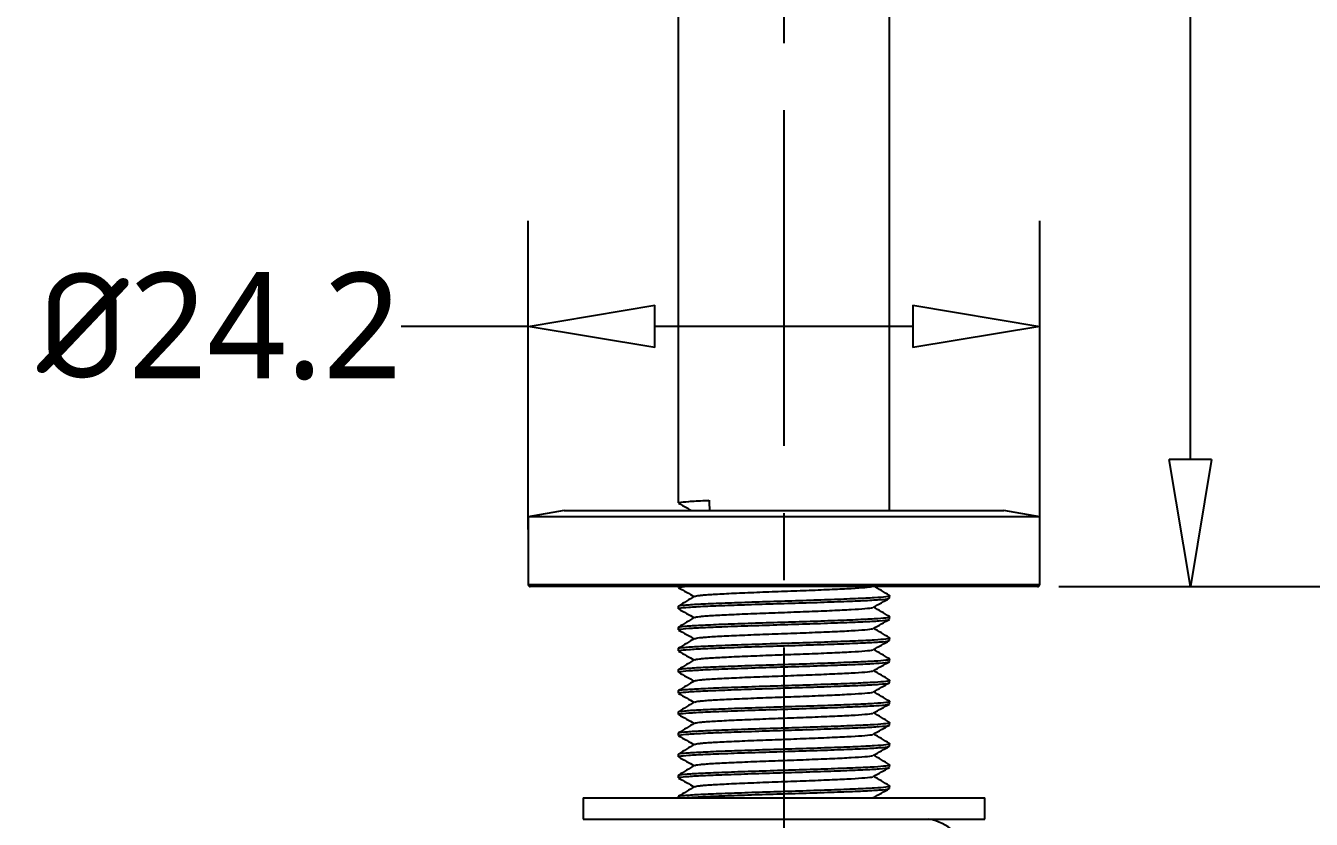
# Model space of a CAD drawing. Header units: millimetres. Extents: x 1036 to 1701, y -23 to 446.
# Drawn here: x 1159.7 to 1220.5, y 99.7 to 137.2 of the extents above; entities that cross this region are included whole.
import ezdxf

# ---------------------------------------------------------------- set-up
doc = ezdxf.new("R2010")
doc.units = ezdxf.units.MM
doc.linetypes.add('CENTER', pattern=[50.8, 31.75, -6.35, 6.35, -6.35])
doc.layers.get('0').update_dxf_attribs({"color": 8, "lineweight": 30})
doc.layers.get('Defpoints').update_dxf_attribs({"color": 6, "lineweight": 9})
for name, color, linetype, lineweight in [('CenterLine', 1, 'CENTER', 9), ('Dimension', 136, 'Continuous', 9), ('SolidLine', 7, 'Continuous', 30)]:
    doc.layers.add(name, color=color, linetype=linetype, lineweight=lineweight)
doc.styles.get("Standard").update_dxf_attribs({"font": ''})
doc.styles.get('Standard').set_extended_font_data('Microsoft YaHei Light')
doc.dimstyles.new('DENGTECx1.5', dxfattribs={"dimtxt": 5, "dimasz": 6, "dimexe": 5, "dimexo": 1, "dimgap": 0.5, "dimtad": 0, "dimdec": 1, "dimzin": 0, "dimdsep": 46, "dimtxsty": 'Standard', "dimblk": 'CLOSEDBLANK', "dimcen": 1, "dimadec": 0, "dimazin": 3, "dimtfac": 1, "dimtdec": 1, "dimtofl": 0, "dimtmove": 0, "dimatfit": 3, "dimldrblk": 'CLOSEDBLANK', "dimfxl": 1, "dimtolj": 1, "dimtzin": 0, "dimarcsym": 0})

# ---------------------------------------------------------------- blocks, each defined once
blk = doc.blocks.new('_ClosedBlank')
at = {"color": 0, "linetype": 'ByBlock', "lineweight": -2}
for p, q in [((-1, 0.167), (0, 0)), ((-1, 0.167), (-1, -0.167)), ((0, 0), (-1, -0.167))]:
    blk.add_line(p, q, dxfattribs=at)
blk = doc.blocks.new('*D20')
at = {"layer": 'Defpoints', "color": 0, "lineweight": -3}
for p in [(1198.049, 365.267), (1214.778, 365.267), (1207.549, 110.677)]:
    blk.add_point(p, dxfattribs=at)
at = {"layer": 'Dimension', "color": 0, "lineweight": -2}
for p, q in [((1199.049, 365.267), (1219.778, 365.267)), ((1214.778, 359.267), (1214.778, 246.361)), ((1214.778, 116.677), (1214.778, 229.583)), ((1208.549, 110.677), (1219.778, 110.677))]:
    blk.add_line(p, q, dxfattribs=at)
at = {"layer": 'Dimension', "color": 0, "lineweight": -2, "xscale": 6, "yscale": 6, "zscale": 6}
for p, rotation in [((1214.778, 365.267), 90), ((1214.778, 110.677), 270)]:
    blk.add_blockref('_ClosedBlank', p, dxfattribs=dict(at, rotation=rotation))
at = {"layer": 'Dimension', "color": 0, "lineweight": -3, "insert": (1214.778, 237.972), "char_height": 5, "attachment_point": 5, "rotation": 90}
blk.add_mtext('\\A1;254.6', dxfattribs=at)
blk = doc.blocks.new('*D21')
at = {"layer": 'Defpoints', "color": 0, "lineweight": -3}
for p in [(1202.599, 407.877), (1207.549, 110.677), (1245.415, 110.677)]:
    blk.add_point(p, dxfattribs=at)
at = {"layer": 'Dimension', "color": 0, "lineweight": -2}
for p, q in [((1203.599, 407.877), (1250.415, 407.877)), ((1245.415, 401.877), (1245.415, 267.444)), ((1245.415, 116.677), (1245.415, 251.111)), ((1208.549, 110.677), (1250.415, 110.677))]:
    blk.add_line(p, q, dxfattribs=at)
at = {"layer": 'Dimension', "color": 0, "lineweight": -2, "xscale": 6, "yscale": 6, "zscale": 6}
for p, rotation in [((1245.415, 407.877), 90), ((1245.415, 110.677), 270)]:
    blk.add_blockref('_ClosedBlank', p, dxfattribs=dict(at, rotation=rotation))
at = {"layer": 'Dimension', "color": 0, "lineweight": -3, "insert": (1245.415, 259.277), "char_height": 5, "attachment_point": 5, "rotation": 90}
blk.add_mtext('\\A1;297.2', dxfattribs=at)
blk = doc.blocks.new('*D22')
at = {"layer": 'Defpoints', "color": 0, "lineweight": -3}
for p in [(1195.549, 391.377), (1207.549, 110.677), (1229.259, 110.677)]:
    blk.add_point(p, dxfattribs=at)
at = {"layer": 'Dimension', "color": 0, "lineweight": -2}
for p, q in [((1196.549, 391.377), (1234.259, 391.377)), ((1229.259, 385.377), (1229.259, 259.326)), ((1229.259, 116.677), (1229.259, 242.729)), ((1208.549, 110.677), (1234.259, 110.677))]:
    blk.add_line(p, q, dxfattribs=at)
at = {"layer": 'Dimension', "color": 0, "lineweight": -2, "xscale": 6, "yscale": 6, "zscale": 6}
for p, rotation in [((1229.259, 391.377), 90), ((1229.259, 110.677), 270)]:
    blk.add_blockref('_ClosedBlank', p, dxfattribs=dict(at, rotation=rotation))
at = {"layer": 'Dimension', "color": 0, "lineweight": -3, "insert": (1229.259, 251.027), "char_height": 5, "attachment_point": 5, "rotation": 90}
blk.add_mtext('\\A1;280.7', dxfattribs=at)
blk = doc.blocks.new('*D25')
at = {"layer": 'Defpoints', "color": 0, "lineweight": -3}
for p in [(1202.599, 407.877), (1259.053, 407.877), (1200.442, 84.277)]:
    blk.add_point(p, dxfattribs=at)
at = {"layer": 'Dimension', "color": 0, "lineweight": -2}
for p, q in [((1203.599, 407.877), (1264.053, 407.877)), ((1259.053, 401.877), (1259.053, 276.876)), ((1259.053, 90.277), (1259.053, 260.275)), ((1201.442, 84.277), (1264.053, 84.277))]:
    blk.add_line(p, q, dxfattribs=at)
at = {"layer": 'Dimension', "color": 0, "lineweight": -2, "xscale": 6, "yscale": 6, "zscale": 6}
for p, rotation in [((1259.053, 407.877), 90), ((1259.053, 84.277), 270)]:
    blk.add_blockref('_ClosedBlank', p, dxfattribs=dict(at, rotation=rotation))
at = {"layer": 'Dimension', "color": 0, "lineweight": -3, "insert": (1259.053, 268.575), "char_height": 5, "attachment_point": 5, "rotation": 90}
blk.add_mtext('\\A1;323.6', dxfattribs=at)
blk = doc.blocks.new('*D26')
at = {"layer": 'Defpoints', "color": 0, "lineweight": -3}
for p in [(1207.649, 122.974), (1183.449, 112.377), (1207.649, 112.377)]:
    blk.add_point(p, dxfattribs=at)
at = {"layer": 'Dimension', "color": 0, "lineweight": -2}
for p, q in [((1183.449, 113.377), (1183.449, 127.974)), ((1207.649, 113.377), (1207.649, 127.974)), ((1183.449, 122.974), (1177.449, 122.974)), ((1201.649, 122.974), (1189.449, 122.974))]:
    blk.add_line(p, q, dxfattribs=at)
at = {"layer": 'Dimension', "color": 0, "lineweight": -2, "xscale": 6, "yscale": 6, "zscale": 6, "rotation": 180}
blk.add_blockref('_ClosedBlank', (1183.449, 122.974), dxfattribs=at)
at = {"layer": 'Dimension', "color": 0, "lineweight": -2, "xscale": 6, "yscale": 6, "zscale": 6}
blk.add_blockref('_ClosedBlank', (1207.649, 122.974), dxfattribs=at)
at = {"layer": 'Dimension', "color": 0, "lineweight": -3, "insert": (1168.84, 122.974), "char_height": 5, "attachment_point": 5}
blk.add_mtext('\\A1;{\\fISOCPEUR|b0|i0|c134|p34;%%C}24.2', dxfattribs=at)

msp = doc.modelspace()

# ---------------------------------------------------------------- linework, layer by layer
at = {"layer": 'CenterLine', "lineweight": -3, "ltscale": 0.5}
msp.add_line((1195.549, 412.599), (1195.549, 80.314), dxfattribs=at)
at = {"layer": 'SolidLine', "color": 0, "linetype": 'Continuous', "lineweight": 25}
for p, q in [((1190.549, 334.277), (1190.549, 114.628)), ((1200.549, 114.277), (1200.549, 334.277)), ((1185.15, 114.277), (1183.449, 113.977)), ((1183.449, 113.977), (1183.449, 110.777)), ((1207.649, 113.977), (1183.449, 113.977)), ((1185.15, 114.277), (1205.947, 114.277)), ((1207.649, 113.977), (1205.947, 114.277)), ((1207.649, 110.777), (1207.649, 113.977)), ((1183.449, 110.777), (1207.649, 110.777)), ((1199.799, 110.696), (1199.799, 110.707)), ((1207.549, 110.677), (1183.549, 110.677)), ((1190.549, 110.677), (1190.549, 110.628)), ((1200.549, 110.128), (1200.549, 110.245)), ((1190.549, 109.745), (1190.549, 109.628)), ((1200.549, 109.128), (1200.549, 109.245)), ((1190.549, 108.745), (1190.549, 108.628)), ((1190.549, 107.745), (1190.549, 107.628)), ((1200.549, 108.128), (1200.549, 108.245)), ((1200.549, 107.128), (1200.549, 107.245)), ((1190.549, 106.745), (1190.549, 106.628)), ((1200.549, 106.128), (1200.549, 106.245)), ((1190.549, 105.745), (1190.549, 105.628)), ((1200.549, 105.128), (1200.549, 105.245)), ((1190.549, 104.745), (1190.549, 104.628)), ((1200.549, 104.128), (1200.549, 104.245)), ((1190.549, 103.745), (1190.549, 103.628)), ((1200.549, 103.128), (1200.549, 103.245)), ((1190.549, 102.745), (1190.549, 102.628)), ((1200.549, 102.128), (1200.549, 102.245)), ((1190.549, 101.745), (1190.549, 101.628)), ((1200.549, 101.128), (1200.549, 101.245)), ((1186.049, 100.677), (1186.049, 99.677)), ((1186.049, 100.677), (1205.049, 100.677)), ((1190.549, 100.745), (1190.549, 100.677)), ((1205.049, 99.677), (1205.049, 100.677)), ((1186.049, 99.677), (1205.049, 99.677))]:
    msp.add_line(p, q, dxfattribs=at)
for centre, radius, start, end in [((1183.549, 110.777), 0.1, 180, 270), ((1207.549, 110.777), 0.1, 270, 0), ((1201.947, 97.254), 2.467, 48.7917, 79.20648)]:
    msp.add_arc(centre, radius, start, end, dxfattribs=at)
msp.add_ellipse((1195.549, 114.777), major_axis=(-3.537, 157.08), ratio=0.022497, start_param=1.570446, end_param=1.573355, dxfattribs=at)
for points, knots in [([(1190.557, 114.619), (1190.685, 114.548), (1190.89, 114.434), (1191.095, 114.32), (1191.172, 114.277)], [0, 0, 0, 0, 0.622373, 1, 1, 1, 1]), ([(1190.594, 114.628), (1190.59, 114.636), (1190.579, 114.659), (1191, 114.7), (1191.567, 114.733), (1191.953, 114.75), (1192.014, 114.753)], [0, 0, 0, 0, 0.214522, 0.575179, 0.932876, 1, 1, 1, 1]), ([(1200.543, 110.252), (1200.415, 110.329), (1200.167, 110.478), (1199.919, 110.628), (1199.799, 110.7)], [0, 0, 0, 0, 0.514224, 1, 1, 1, 1]), ([(1190.584, 109.745), (1190.573, 109.748), (1190.518, 109.766), (1190.808, 109.8), (1191.45, 109.846), (1192.444, 109.888), (1193.672, 109.934), (1195.05, 109.98), (1196.467, 110.022), (1197.811, 110.069), (1198.977, 110.114), (1199.882, 110.157), (1200.421, 110.203), (1200.6, 110.234), (1200.536, 110.251), (1200.53, 110.252)], [0, 0, 0, 0, 0.021085, 0.10929, 0.198109, 0.284943, 0.373555, 0.46207, 0.548939, 0.637816, 0.725887, 0.813045, 0.902043, 0.989539, 1, 1, 1, 1]), ([(1190.557, 110.619), (1190.685, 110.548), (1190.934, 110.41), (1191.183, 110.271), (1191.304, 110.204)], [0, 0, 0, 0, 0.5121456, 1, 1, 1, 1]), ([(1191.324, 110.216), (1191.197, 110.139), (1190.943, 109.986), (1190.688, 109.832), (1190.561, 109.755)], [0, 0, 0, 0, 0.499966, 1, 1, 1, 1]), ([(1190.594, 110.628), (1190.582, 110.636), (1190.559, 110.652), (1190.751, 110.669), (1190.839, 110.677)], [0, 0, 0, 0, 0.538669, 1, 1, 1, 1]), ([(1190.594, 109.628), (1190.59, 109.636), (1190.579, 109.659), (1190.999, 109.7), (1191.778, 109.745), (1192.867, 109.788), (1194.16, 109.834), (1195.565, 109.878), (1196.969, 109.922), (1198.258, 109.969), (1199.341, 110.011), (1200.112, 110.056), (1200.522, 110.097), (1200.508, 110.119), (1200.502, 110.128)], [0, 0, 0, 0, 0.053656, 0.143862, 0.233328, 0.321767, 0.412113, 0.501005, 0.589965, 0.680303, 0.7687, 0.85822, 0.948403, 1, 1, 1, 1]), ([(1191.328, 110.215), (1191.384, 110.23), (1191.461, 110.25), (1191.835, 110.287), (1192.368, 110.322), (1193.289, 110.365), (1194.385, 110.412), (1195.576, 110.455), (1196.764, 110.499), (1197.858, 110.546), (1198.764, 110.588), (1199.435, 110.633), (1199.622, 110.663), (1199.713, 110.677)], [0, 0, 0, 0, 0.09435, 0.132768, 0.229455, 0.325048, 0.423074, 0.519522, 0.616044, 0.714062, 0.809973, 0.907103, 1, 1, 1, 1]), ([(1199.78, 109.697), (1199.907, 109.768), (1200.162, 109.909), (1200.417, 110.051), (1200.544, 110.121)], [0, 0, 0, 0, 0.49994, 1, 1, 1, 1]), ([(1190.557, 109.619), (1190.685, 109.548), (1190.934, 109.41), (1191.183, 109.271), (1191.304, 109.204)], [0, 0, 0, 0, 0.512146, 1, 1, 1, 1]), ([(1191.328, 109.215), (1191.384, 109.23), (1191.461, 109.25), (1191.835, 109.287), (1192.368, 109.322), (1193.289, 109.365), (1194.385, 109.412), (1195.576, 109.455), (1196.765, 109.499), (1197.855, 109.546), (1198.772, 109.589), (1199.417, 109.633), (1199.751, 109.671), (1199.743, 109.691), (1199.741, 109.697)], [0, 0, 0, 0, 0.090436, 0.127259, 0.219935, 0.311562, 0.405521, 0.497968, 0.590485, 0.684436, 0.776368, 0.869468, 0.963258, 1, 1, 1, 1]), ([(1200.543, 109.252), (1200.415, 109.329), (1200.165, 109.48), (1199.915, 109.63), (1199.793, 109.704)], [0, 0, 0, 0, 0.510095, 1, 1, 1, 1]), ([(1190.584, 108.745), (1190.573, 108.748), (1190.518, 108.766), (1190.808, 108.8), (1191.45, 108.846), (1192.444, 108.888), (1193.672, 108.934), (1195.05, 108.98), (1196.467, 109.022), (1197.811, 109.069), (1198.977, 109.114), (1199.882, 109.157), (1200.421, 109.203), (1200.6, 109.234), (1200.536, 109.251), (1200.53, 109.252)], [0, 0, 0, 0, 0.021085, 0.10929, 0.198109, 0.284943, 0.373555, 0.46207, 0.548939, 0.637816, 0.725887, 0.813045, 0.902043, 0.989539, 1, 1, 1, 1]), ([(1191.324, 109.216), (1191.197, 109.139), (1190.943, 108.986), (1190.688, 108.832), (1190.561, 108.755)], [0, 0, 0, 0, 0.499966, 1, 1, 1, 1]), ([(1190.594, 108.628), (1190.59, 108.636), (1190.579, 108.659), (1190.999, 108.7), (1191.778, 108.745), (1192.867, 108.788), (1194.16, 108.834), (1195.565, 108.878), (1196.969, 108.922), (1198.258, 108.969), (1199.341, 109.011), (1200.112, 109.056), (1200.522, 109.097), (1200.508, 109.119), (1200.502, 109.128)], [0, 0, 0, 0, 0.053656, 0.143862, 0.233328, 0.321767, 0.412113, 0.501005, 0.589965, 0.680303, 0.7687, 0.85822, 0.948403, 1, 1, 1, 1]), ([(1199.78, 108.697), (1199.907, 108.768), (1200.162, 108.909), (1200.417, 109.051), (1200.544, 109.121)], [0, 0, 0, 0, 0.49994, 1, 1, 1, 1]), ([(1190.584, 107.745), (1190.573, 107.748), (1190.518, 107.766), (1190.808, 107.8), (1191.45, 107.846), (1192.444, 107.888), (1193.672, 107.934), (1195.05, 107.98), (1196.467, 108.022), (1197.811, 108.069), (1198.977, 108.114), (1199.882, 108.157), (1200.421, 108.203), (1200.6, 108.234), (1200.536, 108.251), (1200.53, 108.252)], [0, 0, 0, 0, 0.021085, 0.10929, 0.198109, 0.284943, 0.373555, 0.46207, 0.548939, 0.637816, 0.725887, 0.813045, 0.902043, 0.989539, 1, 1, 1, 1]), ([(1190.557, 108.619), (1190.685, 108.548), (1190.934, 108.41), (1191.183, 108.271), (1191.304, 108.204)], [0, 0, 0, 0, 0.512146, 1, 1, 1, 1]), ([(1191.328, 108.215), (1191.384, 108.23), (1191.461, 108.25), (1191.835, 108.287), (1192.368, 108.322), (1193.289, 108.365), (1194.385, 108.412), (1195.576, 108.455), (1196.765, 108.499), (1197.855, 108.546), (1198.772, 108.589), (1199.417, 108.633), (1199.751, 108.671), (1199.743, 108.691), (1199.741, 108.697)], [0, 0, 0, 0, 0.0904358, 0.1272594, 0.2199353, 0.3115618, 0.4055213, 0.4979678, 0.5904852, 0.6844364, 0.7763683, 0.8694683, 0.9632581, 1, 1, 1, 1]), ([(1200.543, 108.252), (1200.415, 108.329), (1200.165, 108.48), (1199.915, 108.63), (1199.793, 108.704)], [0, 0, 0, 0, 0.5100948, 1, 1, 1, 1]), ([(1191.324, 108.216), (1191.197, 108.139), (1190.943, 107.986), (1190.688, 107.832), (1190.561, 107.755)], [0, 0, 0, 0, 0.499966, 1, 1, 1, 1]), ([(1190.594, 107.628), (1190.59, 107.636), (1190.579, 107.659), (1190.999, 107.7), (1191.778, 107.745), (1192.867, 107.788), (1194.16, 107.834), (1195.565, 107.878), (1196.969, 107.922), (1198.258, 107.969), (1199.341, 108.011), (1200.112, 108.056), (1200.522, 108.097), (1200.508, 108.119), (1200.502, 108.128)], [0, 0, 0, 0, 0.053656, 0.143862, 0.233328, 0.321767, 0.412113, 0.501005, 0.589965, 0.680303, 0.7687, 0.85822, 0.948403, 1, 1, 1, 1]), ([(1191.328, 107.215), (1191.384, 107.23), (1191.461, 107.25), (1191.835, 107.287), (1192.368, 107.322), (1193.289, 107.365), (1194.385, 107.412), (1195.576, 107.455), (1196.765, 107.499), (1197.855, 107.546), (1198.772, 107.589), (1199.417, 107.633), (1199.751, 107.671), (1199.743, 107.691), (1199.741, 107.697)], [0, 0, 0, 0, 0.090436, 0.127259, 0.219935, 0.311562, 0.405521, 0.497968, 0.590485, 0.684436, 0.776368, 0.869468, 0.963258, 1, 1, 1, 1]), ([(1199.78, 107.697), (1199.907, 107.768), (1200.162, 107.909), (1200.417, 108.051), (1200.544, 108.121)], [0, 0, 0, 0, 0.49994, 1, 1, 1, 1]), ([(1200.543, 107.252), (1200.415, 107.329), (1200.165, 107.48), (1199.915, 107.63), (1199.793, 107.704)], [0, 0, 0, 0, 0.510095, 1, 1, 1, 1]), ([(1190.584, 106.745), (1190.573, 106.748), (1190.518, 106.766), (1190.808, 106.8), (1191.45, 106.846), (1192.444, 106.888), (1193.672, 106.934), (1195.05, 106.98), (1196.467, 107.022), (1197.811, 107.069), (1198.977, 107.114), (1199.882, 107.157), (1200.421, 107.203), (1200.6, 107.234), (1200.536, 107.251), (1200.53, 107.252)], [0, 0, 0, 0, 0.021085, 0.10929, 0.1981094, 0.2849432, 0.3735549, 0.4620704, 0.5489387, 0.6378157, 0.725887, 0.8130446, 0.9020431, 0.9895389, 1, 1, 1, 1]), ([(1190.557, 107.619), (1190.685, 107.548), (1190.934, 107.41), (1191.183, 107.271), (1191.304, 107.204)], [0, 0, 0, 0, 0.5121456, 1, 1, 1, 1]), ([(1191.324, 107.216), (1191.197, 107.139), (1190.943, 106.986), (1190.688, 106.832), (1190.561, 106.755)], [0, 0, 0, 0, 0.499966, 1, 1, 1, 1]), ([(1190.594, 106.628), (1190.59, 106.636), (1190.579, 106.659), (1190.999, 106.7), (1191.778, 106.745), (1192.867, 106.788), (1194.16, 106.834), (1195.565, 106.878), (1196.969, 106.922), (1198.258, 106.969), (1199.341, 107.011), (1200.112, 107.056), (1200.522, 107.097), (1200.508, 107.119), (1200.502, 107.128)], [0, 0, 0, 0, 0.053656, 0.143862, 0.233328, 0.321767, 0.412113, 0.501005, 0.589965, 0.680303, 0.7687, 0.85822, 0.948403, 1, 1, 1, 1]), ([(1199.78, 106.697), (1199.907, 106.768), (1200.162, 106.909), (1200.417, 107.051), (1200.544, 107.121)], [0, 0, 0, 0, 0.49994, 1, 1, 1, 1]), ([(1190.557, 106.619), (1190.685, 106.548), (1190.934, 106.41), (1191.183, 106.271), (1191.304, 106.204)], [0, 0, 0, 0, 0.512146, 1, 1, 1, 1]), ([(1191.328, 106.215), (1191.384, 106.23), (1191.461, 106.25), (1191.835, 106.287), (1192.368, 106.322), (1193.289, 106.365), (1194.385, 106.412), (1195.576, 106.455), (1196.765, 106.499), (1197.855, 106.546), (1198.772, 106.589), (1199.417, 106.633), (1199.751, 106.671), (1199.743, 106.691), (1199.741, 106.697)], [0, 0, 0, 0, 0.090436, 0.127259, 0.219935, 0.311562, 0.405521, 0.497968, 0.590485, 0.684436, 0.776368, 0.869468, 0.963258, 1, 1, 1, 1]), ([(1200.543, 106.252), (1200.415, 106.329), (1200.165, 106.48), (1199.915, 106.63), (1199.793, 106.704)], [0, 0, 0, 0, 0.510095, 1, 1, 1, 1]), ([(1190.584, 105.745), (1190.573, 105.748), (1190.518, 105.766), (1190.808, 105.8), (1191.45, 105.846), (1192.444, 105.888), (1193.672, 105.934), (1195.05, 105.98), (1196.467, 106.022), (1197.811, 106.069), (1198.977, 106.114), (1199.882, 106.157), (1200.421, 106.203), (1200.6, 106.234), (1200.536, 106.251), (1200.53, 106.252)], [0, 0, 0, 0, 0.021085, 0.10929, 0.198109, 0.284943, 0.373555, 0.46207, 0.548939, 0.637816, 0.725887, 0.813045, 0.902043, 0.989539, 1, 1, 1, 1]), ([(1191.324, 106.216), (1191.197, 106.139), (1190.943, 105.986), (1190.688, 105.832), (1190.561, 105.755)], [0, 0, 0, 0, 0.499966, 1, 1, 1, 1]), ([(1190.594, 105.628), (1190.59, 105.636), (1190.579, 105.659), (1190.999, 105.7), (1191.778, 105.745), (1192.867, 105.788), (1194.16, 105.834), (1195.565, 105.878), (1196.969, 105.922), (1198.258, 105.969), (1199.341, 106.011), (1200.112, 106.056), (1200.522, 106.097), (1200.508, 106.119), (1200.502, 106.128)], [0, 0, 0, 0, 0.053656, 0.143862, 0.233328, 0.321767, 0.412113, 0.501005, 0.589965, 0.680303, 0.7687, 0.85822, 0.948403, 1, 1, 1, 1]), ([(1199.78, 105.697), (1199.907, 105.768), (1200.162, 105.909), (1200.417, 106.051), (1200.544, 106.121)], [0, 0, 0, 0, 0.49994, 1, 1, 1, 1]), ([(1190.584, 104.745), (1190.573, 104.748), (1190.518, 104.766), (1190.808, 104.8), (1191.45, 104.846), (1192.444, 104.888), (1193.672, 104.934), (1195.05, 104.98), (1196.467, 105.022), (1197.811, 105.069), (1198.977, 105.114), (1199.882, 105.157), (1200.421, 105.203), (1200.6, 105.234), (1200.536, 105.251), (1200.53, 105.252)], [0, 0, 0, 0, 0.021085, 0.10929, 0.198109, 0.284943, 0.373555, 0.46207, 0.548939, 0.637816, 0.725887, 0.813045, 0.902043, 0.989539, 1, 1, 1, 1]), ([(1190.557, 105.619), (1190.685, 105.548), (1190.934, 105.41), (1191.183, 105.271), (1191.304, 105.204)], [0, 0, 0, 0, 0.512146, 1, 1, 1, 1]), ([(1191.324, 105.216), (1191.197, 105.139), (1190.943, 104.986), (1190.688, 104.832), (1190.561, 104.755)], [0, 0, 0, 0, 0.499966, 1, 1, 1, 1]), ([(1191.328, 105.215), (1191.384, 105.23), (1191.461, 105.25), (1191.835, 105.287), (1192.368, 105.322), (1193.289, 105.365), (1194.385, 105.412), (1195.576, 105.455), (1196.765, 105.499), (1197.855, 105.546), (1198.772, 105.589), (1199.417, 105.633), (1199.751, 105.671), (1199.743, 105.691), (1199.741, 105.697)], [0, 0, 0, 0, 0.090436, 0.127259, 0.219935, 0.311562, 0.405521, 0.497968, 0.590485, 0.684436, 0.776368, 0.869468, 0.963258, 1, 1, 1, 1]), ([(1200.543, 105.252), (1200.415, 105.329), (1200.165, 105.48), (1199.915, 105.63), (1199.793, 105.704)], [0, 0, 0, 0, 0.510095, 1, 1, 1, 1]), ([(1190.557, 104.619), (1190.685, 104.548), (1190.934, 104.41), (1191.183, 104.271), (1191.304, 104.204)], [0, 0, 0, 0, 0.5121456, 1, 1, 1, 1]), ([(1190.594, 104.628), (1190.59, 104.636), (1190.579, 104.659), (1190.999, 104.7), (1191.778, 104.745), (1192.867, 104.788), (1194.16, 104.834), (1195.565, 104.878), (1196.969, 104.922), (1198.258, 104.969), (1199.341, 105.011), (1200.112, 105.056), (1200.522, 105.097), (1200.508, 105.119), (1200.502, 105.128)], [0, 0, 0, 0, 0.053656, 0.143862, 0.233328, 0.321767, 0.412113, 0.501005, 0.589965, 0.680303, 0.7687, 0.85822, 0.948403, 1, 1, 1, 1]), ([(1191.328, 104.215), (1191.384, 104.23), (1191.461, 104.25), (1191.835, 104.287), (1192.368, 104.322), (1193.289, 104.365), (1194.385, 104.412), (1195.576, 104.455), (1196.765, 104.499), (1197.855, 104.546), (1198.772, 104.589), (1199.417, 104.633), (1199.751, 104.671), (1199.743, 104.691), (1199.741, 104.697)], [0, 0, 0, 0, 0.090436, 0.127259, 0.219935, 0.311562, 0.405521, 0.497968, 0.590485, 0.684436, 0.776368, 0.869468, 0.963258, 1, 1, 1, 1]), ([(1199.78, 104.697), (1199.907, 104.768), (1200.162, 104.909), (1200.417, 105.051), (1200.544, 105.121)], [0, 0, 0, 0, 0.49994, 1, 1, 1, 1]), ([(1200.543, 104.252), (1200.415, 104.329), (1200.165, 104.48), (1199.915, 104.63), (1199.793, 104.704)], [0, 0, 0, 0, 0.510095, 1, 1, 1, 1]), ([(1190.584, 103.745), (1190.573, 103.748), (1190.518, 103.766), (1190.808, 103.8), (1191.45, 103.846), (1192.444, 103.888), (1193.672, 103.934), (1195.05, 103.98), (1196.467, 104.022), (1197.811, 104.069), (1198.977, 104.114), (1199.882, 104.157), (1200.421, 104.203), (1200.6, 104.234), (1200.536, 104.251), (1200.53, 104.252)], [0, 0, 0, 0, 0.021085, 0.10929, 0.198109, 0.284943, 0.373555, 0.46207, 0.548939, 0.637816, 0.725887, 0.813045, 0.902043, 0.989539, 1, 1, 1, 1]), ([(1191.324, 104.216), (1191.197, 104.139), (1190.943, 103.986), (1190.688, 103.832), (1190.561, 103.755)], [0, 0, 0, 0, 0.499966, 1, 1, 1, 1]), ([(1190.594, 103.628), (1190.59, 103.636), (1190.579, 103.659), (1190.999, 103.7), (1191.778, 103.745), (1192.867, 103.788), (1194.16, 103.834), (1195.565, 103.878), (1196.969, 103.922), (1198.258, 103.969), (1199.341, 104.011), (1200.112, 104.056), (1200.522, 104.097), (1200.508, 104.119), (1200.502, 104.128)], [0, 0, 0, 0, 0.053656, 0.143862, 0.233328, 0.321767, 0.412113, 0.501005, 0.589965, 0.680303, 0.7687, 0.85822, 0.948403, 1, 1, 1, 1]), ([(1199.78, 103.697), (1199.907, 103.768), (1200.162, 103.909), (1200.417, 104.051), (1200.544, 104.121)], [0, 0, 0, 0, 0.49994, 1, 1, 1, 1]), ([(1190.557, 103.619), (1190.685, 103.548), (1190.934, 103.41), (1191.183, 103.271), (1191.304, 103.204)], [0, 0, 0, 0, 0.512146, 1, 1, 1, 1]), ([(1191.328, 103.215), (1191.384, 103.23), (1191.461, 103.25), (1191.835, 103.287), (1192.368, 103.322), (1193.289, 103.365), (1194.385, 103.412), (1195.576, 103.455), (1196.765, 103.499), (1197.855, 103.546), (1198.772, 103.589), (1199.417, 103.633), (1199.751, 103.671), (1199.743, 103.691), (1199.741, 103.697)], [0, 0, 0, 0, 0.0904358, 0.1272594, 0.2199353, 0.3115618, 0.4055213, 0.4979678, 0.5904852, 0.6844364, 0.7763683, 0.8694683, 0.9632581, 1, 1, 1, 1]), ([(1200.543, 103.252), (1200.415, 103.329), (1200.165, 103.48), (1199.915, 103.63), (1199.793, 103.704)], [0, 0, 0, 0, 0.5100948, 1, 1, 1, 1]), ([(1190.584, 102.745), (1190.573, 102.748), (1190.518, 102.766), (1190.808, 102.8), (1191.45, 102.846), (1192.444, 102.888), (1193.672, 102.934), (1195.05, 102.98), (1196.467, 103.022), (1197.811, 103.069), (1198.977, 103.114), (1199.882, 103.157), (1200.421, 103.203), (1200.6, 103.234), (1200.536, 103.251), (1200.53, 103.252)], [0, 0, 0, 0, 0.021085, 0.10929, 0.198109, 0.284943, 0.373555, 0.46207, 0.548939, 0.637816, 0.725887, 0.813045, 0.902043, 0.989539, 1, 1, 1, 1]), ([(1191.324, 103.216), (1191.197, 103.139), (1190.943, 102.986), (1190.688, 102.832), (1190.561, 102.755)], [0, 0, 0, 0, 0.499966, 1, 1, 1, 1]), ([(1190.594, 102.628), (1190.59, 102.636), (1190.579, 102.659), (1190.999, 102.7), (1191.778, 102.745), (1192.867, 102.788), (1194.16, 102.834), (1195.565, 102.878), (1196.969, 102.922), (1198.258, 102.969), (1199.341, 103.011), (1200.112, 103.056), (1200.522, 103.097), (1200.508, 103.119), (1200.502, 103.128)], [0, 0, 0, 0, 0.053656, 0.143862, 0.233328, 0.321767, 0.412113, 0.501005, 0.589965, 0.680303, 0.7687, 0.85822, 0.948403, 1, 1, 1, 1]), ([(1199.78, 102.697), (1199.907, 102.768), (1200.162, 102.909), (1200.417, 103.051), (1200.544, 103.121)], [0, 0, 0, 0, 0.4999397, 1, 1, 1, 1]), ([(1190.584, 101.745), (1190.573, 101.748), (1190.518, 101.766), (1190.808, 101.8), (1191.45, 101.846), (1192.444, 101.888), (1193.672, 101.934), (1195.05, 101.98), (1196.467, 102.022), (1197.811, 102.069), (1198.977, 102.114), (1199.882, 102.157), (1200.421, 102.203), (1200.6, 102.234), (1200.536, 102.251), (1200.53, 102.252)], [0, 0, 0, 0, 0.021085, 0.10929, 0.198109, 0.284943, 0.373555, 0.46207, 0.548939, 0.637816, 0.725887, 0.813045, 0.902043, 0.989539, 1, 1, 1, 1]), ([(1190.557, 102.619), (1190.685, 102.548), (1190.934, 102.41), (1191.183, 102.271), (1191.304, 102.204)], [0, 0, 0, 0, 0.512146, 1, 1, 1, 1]), ([(1191.324, 102.216), (1191.197, 102.139), (1190.943, 101.986), (1190.688, 101.832), (1190.561, 101.755)], [0, 0, 0, 0, 0.499966, 1, 1, 1, 1]), ([(1191.328, 102.215), (1191.384, 102.23), (1191.461, 102.25), (1191.835, 102.287), (1192.368, 102.322), (1193.289, 102.365), (1194.385, 102.412), (1195.576, 102.455), (1196.765, 102.499), (1197.855, 102.546), (1198.772, 102.589), (1199.417, 102.633), (1199.751, 102.671), (1199.743, 102.691), (1199.741, 102.697)], [0, 0, 0, 0, 0.090436, 0.127259, 0.219935, 0.311562, 0.405521, 0.497968, 0.590485, 0.684436, 0.776368, 0.869468, 0.963258, 1, 1, 1, 1]), ([(1200.543, 102.252), (1200.415, 102.329), (1200.165, 102.48), (1199.915, 102.63), (1199.793, 102.704)], [0, 0, 0, 0, 0.510095, 1, 1, 1, 1]), ([(1190.557, 101.619), (1190.685, 101.548), (1190.934, 101.41), (1191.183, 101.271), (1191.304, 101.204)], [0, 0, 0, 0, 0.512146, 1, 1, 1, 1]), ([(1190.594, 101.628), (1190.59, 101.636), (1190.579, 101.659), (1190.999, 101.7), (1191.778, 101.745), (1192.867, 101.788), (1194.16, 101.834), (1195.565, 101.878), (1196.969, 101.922), (1198.258, 101.969), (1199.341, 102.011), (1200.112, 102.056), (1200.522, 102.097), (1200.508, 102.119), (1200.502, 102.128)], [0, 0, 0, 0, 0.053656, 0.143862, 0.233328, 0.321767, 0.412113, 0.501005, 0.589965, 0.680303, 0.7687, 0.85822, 0.948403, 1, 1, 1, 1]), ([(1191.328, 101.215), (1191.384, 101.23), (1191.461, 101.25), (1191.835, 101.287), (1192.368, 101.322), (1193.289, 101.365), (1194.385, 101.412), (1195.576, 101.455), (1196.765, 101.499), (1197.855, 101.546), (1198.772, 101.589), (1199.417, 101.633), (1199.751, 101.671), (1199.743, 101.691), (1199.741, 101.697)], [0, 0, 0, 0, 0.0904358, 0.1272594, 0.2199353, 0.3115618, 0.4055213, 0.4979678, 0.5904852, 0.6844364, 0.7763683, 0.8694683, 0.9632581, 1, 1, 1, 1]), ([(1199.78, 101.697), (1199.907, 101.768), (1200.162, 101.909), (1200.417, 102.051), (1200.544, 102.121)], [0, 0, 0, 0, 0.4999397, 1, 1, 1, 1]), ([(1200.543, 101.252), (1200.415, 101.329), (1200.165, 101.48), (1199.915, 101.63), (1199.793, 101.704)], [0, 0, 0, 0, 0.5100948, 1, 1, 1, 1]), ([(1190.584, 100.745), (1190.573, 100.748), (1190.518, 100.766), (1190.808, 100.8), (1191.45, 100.846), (1192.444, 100.888), (1193.672, 100.934), (1195.05, 100.98), (1196.467, 101.022), (1197.811, 101.069), (1198.977, 101.114), (1199.882, 101.157), (1200.421, 101.203), (1200.6, 101.234), (1200.536, 101.251), (1200.53, 101.252)], [0, 0, 0, 0, 0.021085, 0.10929, 0.198109, 0.284943, 0.373555, 0.46207, 0.548939, 0.637816, 0.725887, 0.813045, 0.902043, 0.989539, 1, 1, 1, 1]), ([(1191.324, 101.216), (1191.197, 101.139), (1190.943, 100.986), (1190.688, 100.832), (1190.561, 100.755)], [0, 0, 0, 0, 0.499966, 1, 1, 1, 1]), ([(1190.839, 100.677), (1190.901, 100.685), (1191.088, 100.708), (1191.793, 100.745), (1192.863, 100.788), (1194.161, 100.834), (1195.565, 100.878), (1196.969, 100.922), (1198.258, 100.969), (1199.341, 101.011), (1200.112, 101.056), (1200.522, 101.097), (1200.508, 101.119), (1200.502, 101.128)], [0, 0, 0, 0, 0.04915, 0.148513, 0.246736, 0.347076, 0.445802, 0.544604, 0.644935, 0.743112, 0.842536, 0.942695, 1, 1, 1, 1]), ([(1199.78, 100.697), (1199.907, 100.768), (1200.162, 100.909), (1200.417, 101.051), (1200.544, 101.121)], [0, 0, 0, 0, 0.49994, 1, 1, 1, 1]), ([(1199.713, 100.677), (1199.72, 100.678), (1199.775, 100.685), (1199.757, 100.691), (1199.741, 100.697)], [0, 0, 0, 0, 0.114411, 1, 1, 1, 1])]:
    msp.add_open_spline(points, degree=3, knots=knots, dxfattribs=at)

# ---------------------------------------------------------------- dimensions: what is measured, and where the dimension line sits
at = {"layer": 'Dimension', "lineweight": -3}
for base, p1, p2, picture, middle in [((1259.053, 407.877), (1200.442, 84.277), (1202.599, 407.877), '*D25', (1259.053, 268.575)), ((1245.415, 110.677), (1202.599, 407.877), (1207.549, 110.677), '*D21', (1245.415, 259.277)), ((1214.778, 365.267), (1207.549, 110.677), (1198.049, 365.267), '*D20', (1214.778, 237.972))]:
    dim = msp.add_linear_dim(base=base, p1=p1, p2=p2, angle=90, dimstyle='DENGTECx1.5', dxfattribs=at)
    dim.commit()
    dim.dimension.update_dxf_attribs({"geometry": picture, "text_midpoint": middle, "dimtype": 160})
dim = msp.add_linear_dim(base=(1229.259, 110.677), p1=(1195.549, 391.377), p2=(1207.549, 110.677), angle=90, dimstyle='DENGTECx1.5', dxfattribs=at)
dim.commit()
dim.dimension.update_dxf_attribs({"geometry": '*D22', "text_midpoint": (1229.259, 251.027)})
dim = msp.add_linear_dim(base=(1207.649, 122.974), p1=(1183.449, 112.377), p2=(1207.649, 112.377), text='{\\fISOCPEUR|b0|i0|c134|p34;%%C}<>', dimstyle='DENGTECx1.5', dxfattribs=at)
dim.commit()
dim.dimension.update_dxf_attribs({"geometry": '*D26', "text_midpoint": (1168.84, 122.974), "dimtype": 160})

doc.saveas('drawing.dxf')
